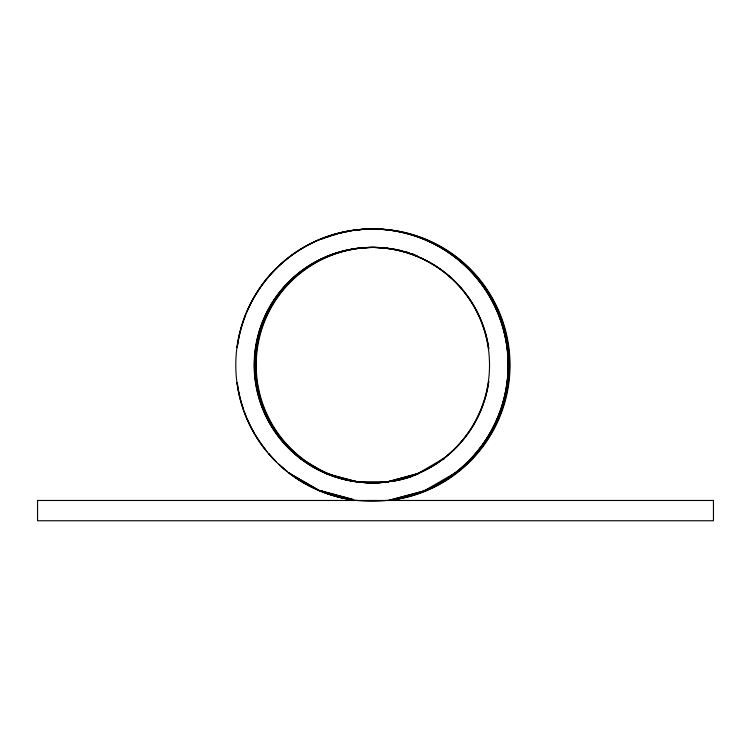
<?xml version="1.0" encoding="UTF-8"?>
<svg xmlns="http://www.w3.org/2000/svg" width="751" height="751" viewBox="0 0 751 751"><rect width="100%" height="100%" fill="white"/><g stroke="black" fill="none" stroke-linecap="round" stroke-linejoin="round"><path stroke-width="1.13" d="M326.976 473.834L357.007 481.785L326.892 473.834L300.372 458.476M417.406 473.834L443.653 458.476L444.104 459.058M391.271 499.781L424.108 490.882L454.806 473.111M356.659 481.748L387.723 481.785L417.049 473.834L387.713 481.748M392.116 480.903L400.912 478.547M403.109 477.955L415.2 474.716M389.694 500.082L424.465 490.891M319.832 490.882L353.111 499.781L319.832 490.882L289.051 473.111A136.138 136.138 0 0 1 319.832 239.334A136.138 136.138 0 0 1 506.906 382.879A136.138 136.138 0 0 1 289.051 473.111L319.917 490.882L353.139 499.79M321.362 490.891L353.477 499.49M507.76 383.874A135.18 135.18 0 0 1 506.643 390.604M504.897 398.434A135.18 135.18 0 0 1 504.005 401.757M500.438 412.628A135.18 135.18 0 0 1 499.208 415.801M495.012 425.122A135.18 135.18 0 0 1 493.98 427.169M488.291 437.12A135.18 135.18 0 0 1 484.489 442.837M483.165 444.686A135.18 135.18 0 0 1 481.813 446.507M478.312 450.957A135.18 135.18 0 0 1 474.594 455.284M468.248 461.912A135.18 135.18 0 0 1 463.207 466.578M437.964 484.132A135.18 135.18 0 0 1 435.937 485.202M482.499 284.629A135.18 135.18 0 0 1 485.784 289.266M487.052 291.172A135.18 135.18 0 0 1 488.291 293.097M489.492 295.049A135.18 135.18 0 0 1 490.666 297.02M499.208 314.425A135.18 135.18 0 0 1 500.438 317.598M502.335 322.977A135.18 135.18 0 0 1 503.367 326.263M505.442 334.017A135.18 135.18 0 0 1 506.193 337.377M506.643 339.621A135.18 135.18 0 0 1 507.244 342.982M356.115 230.135A136.138 136.138 0 0 1 508.859 347.337A136.138 136.138 0 0 1 391.656 500.091M352.735 499.593A136.138 136.138 0 0 1 343.705 497.866M341.452 497.331A136.138 136.138 0 0 1 332.552 494.825M324.967 492.158A136.138 136.138 0 0 1 321.785 490.891M328.187 236.865A136.138 136.138 0 0 1 331.454 235.748M333.651 235.054A136.138 136.138 0 0 1 336.983 234.068M339.208 233.458A136.138 136.138 0 0 1 342.578 232.622M344.831 232.106A136.138 136.138 0 0 1 348.211 231.411M412.562 476.265A117.691 117.682 0 0 1 403.794 478.931M401.569 479.495A117.691 117.682 0 0 1 398.218 480.255M395.974 480.706A117.691 117.682 0 0 1 392.604 481.297M388.126 481.935A117.691 117.682 0 0 1 256.204 364.545A117.691 117.682 0 0 1 389.253 248.431M391.487 248.75A117.691 117.682 0 0 1 400.452 250.459M406.009 251.895A117.691 117.682 0 0 1 409.304 252.88M411.473 253.594A117.691 117.682 0 0 1 414.702 254.73M488.657 381.592A117.691 117.682 0 0 1 308.577 464.165A117.691 117.682 0 0 1 308.577 266.061A117.691 117.682 0 0 1 488.657 348.633M488.807 381.592A117.691 117.682 0 0 1 483.804 402.705M483.053 404.855A117.691 117.682 0 0 1 481.429 409.107M481.006 410.149A117.691 117.682 0 0 1 317.936 469.497A117.691 117.682 0 0 1 273.026 301.883A117.691 117.682 0 0 1 443.916 271.749M445.7 273.139A117.691 117.682 0 0 1 455.904 282.301M457.5 283.944A117.691 117.682 0 0 1 481.006 320.076M481.429 321.118A117.691 117.682 0 0 1 488.807 348.633M246.356 313.007A136.138 136.138 0 0 1 480.133 282.235A136.138 136.138 0 0 1 391.111 499.931M389.9 500.082A136.138 136.138 0 0 0 480.133 282.235A136.138 136.138 0 0 0 246.882 311.956M353.233 499.931A136.138 136.138 0 0 1 289.257 473.121M287.455 471.712A136.138 136.138 0 0 1 278.771 464.193A136.138 136.138 0 0 0 286.657 470.999M276.274 461.781A136.138 136.138 0 0 1 268.436 453.322A136.138 136.138 0 0 0 275.542 460.964M266.962 451.558A136.138 136.138 0 0 1 237.156 382.879M237.156 347.337A136.138 136.138 0 0 1 245.924 314.068M353.317 499.931A136.138 136.138 0 0 1 320.123 490.882M319.072 490.441A136.138 136.138 0 0 1 289.342 473.111M265.61 449.783A136.138 136.138 0 0 1 255.791 435.664M254.608 433.674A136.138 136.138 0 0 1 246.882 418.26M246.441 417.209A136.138 136.138 0 0 1 244.366 411.886M243.596 409.717A136.138 136.138 0 0 1 237.241 382.879M237.241 347.337A136.138 136.138 0 0 1 245.586 315.12M418.41 473.843A117.691 117.682 0 0 1 392.097 481.297M387.61 481.935A117.691 117.682 0 0 1 256.185 354.275A117.691 117.682 0 0 1 408.788 252.88M410.966 253.594A117.691 117.682 0 0 1 417.359 255.96M355.599 230.135A136.138 136.138 0 0 1 508.352 347.337A136.138 136.138 0 0 1 391.14 500.091M353.345 499.772A136.138 136.138 0 0 1 321.278 490.891M321.278 239.334A136.138 136.138 0 0 1 330.938 235.748M333.144 235.054A136.138 136.138 0 0 1 342.062 232.622M344.315 232.106A136.138 136.138 0 0 1 354.472 230.285M713.45 500.476L37.55 500.476L37.55 520.753L713.45 520.753L713.45 500.476M300.193 458.476A117.691 117.682 0 0 0 488.516 380.475A117.691 117.682 0 0 0 326.807 256.382A117.691 117.682 0 0 0 300.193 458.476"/></g></svg>
